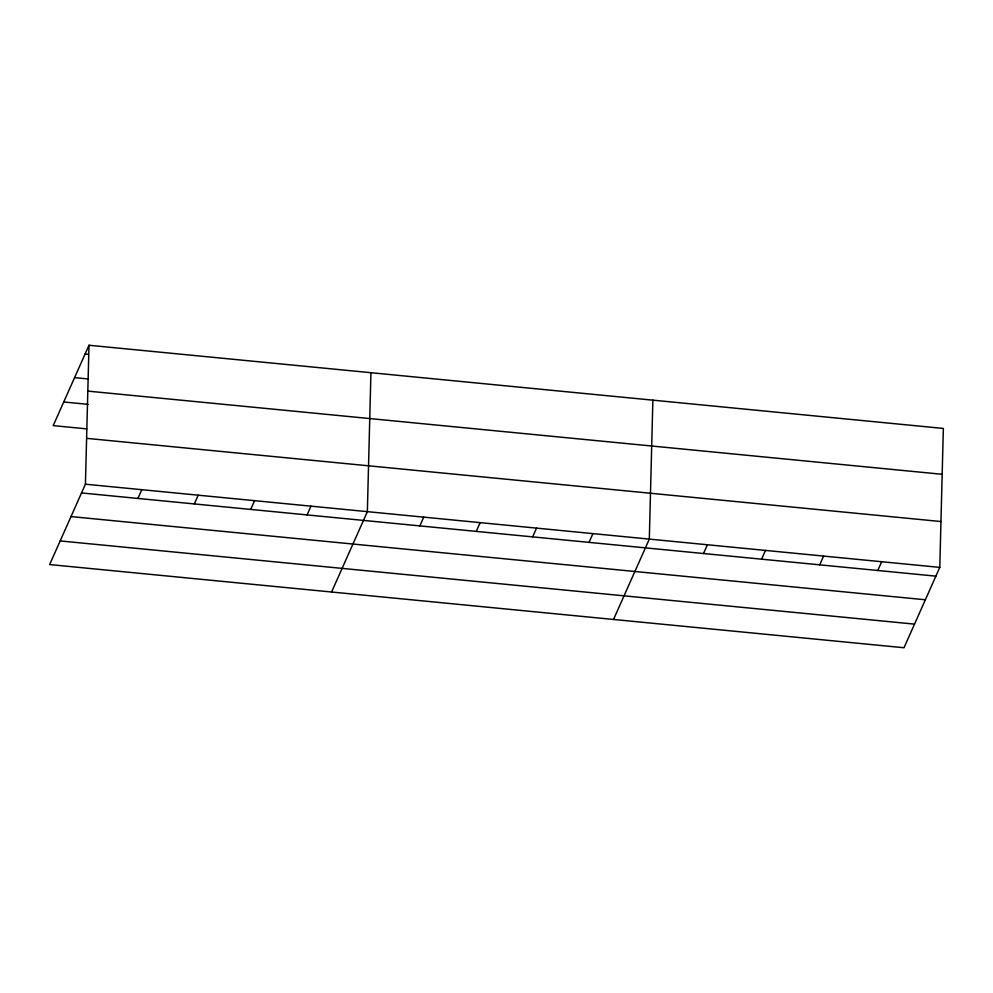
<?xml version="1.0" encoding="UTF-8"?>
<svg xmlns="http://www.w3.org/2000/svg" width="993" height="993" viewBox="0 0 993 993"><rect width="100%" height="100%" fill="white"/><g stroke="black" fill="none" stroke-linecap="round" stroke-linejoin="round"><path stroke-width="1.49" d="M85.423 484.199L88.998 345.254L943.35 428.442L939.788 567.388L904.002 647.746L49.65 564.558L85.423 484.199L939.788 567.388M370.935 372.698L367.36 511.656L331.588 592.014M652.873 400.154L649.31 539.112L613.525 619.471M88.998 345.254L53.212 425.612L86.739 428.877M137.915 498.449L141.813 489.686M194.305 503.935L198.203 495.184M250.695 509.421L254.593 500.671M307.085 514.92L310.983 506.157M419.853 525.893L423.75 517.142M476.243 531.392L480.14 522.628M532.633 536.878L536.53 528.127M589.023 542.377L592.92 533.613M703.503 553.523L707.401 544.76M761.594 559.171L765.491 550.42M819.697 564.831L823.594 556.08M877.787 570.491L881.685 561.74M85.1 354.004L88.141 354.302M74.574 377.638L88.29 378.966M87.818 391.105L942.171 474.294M63.738 401.979L88.116 404.35M86.602 438.347L940.967 521.536M81.525 492.95L935.89 576.151M71.012 516.583L925.364 599.772M60.176 540.924L914.528 624.125"/></g></svg>
